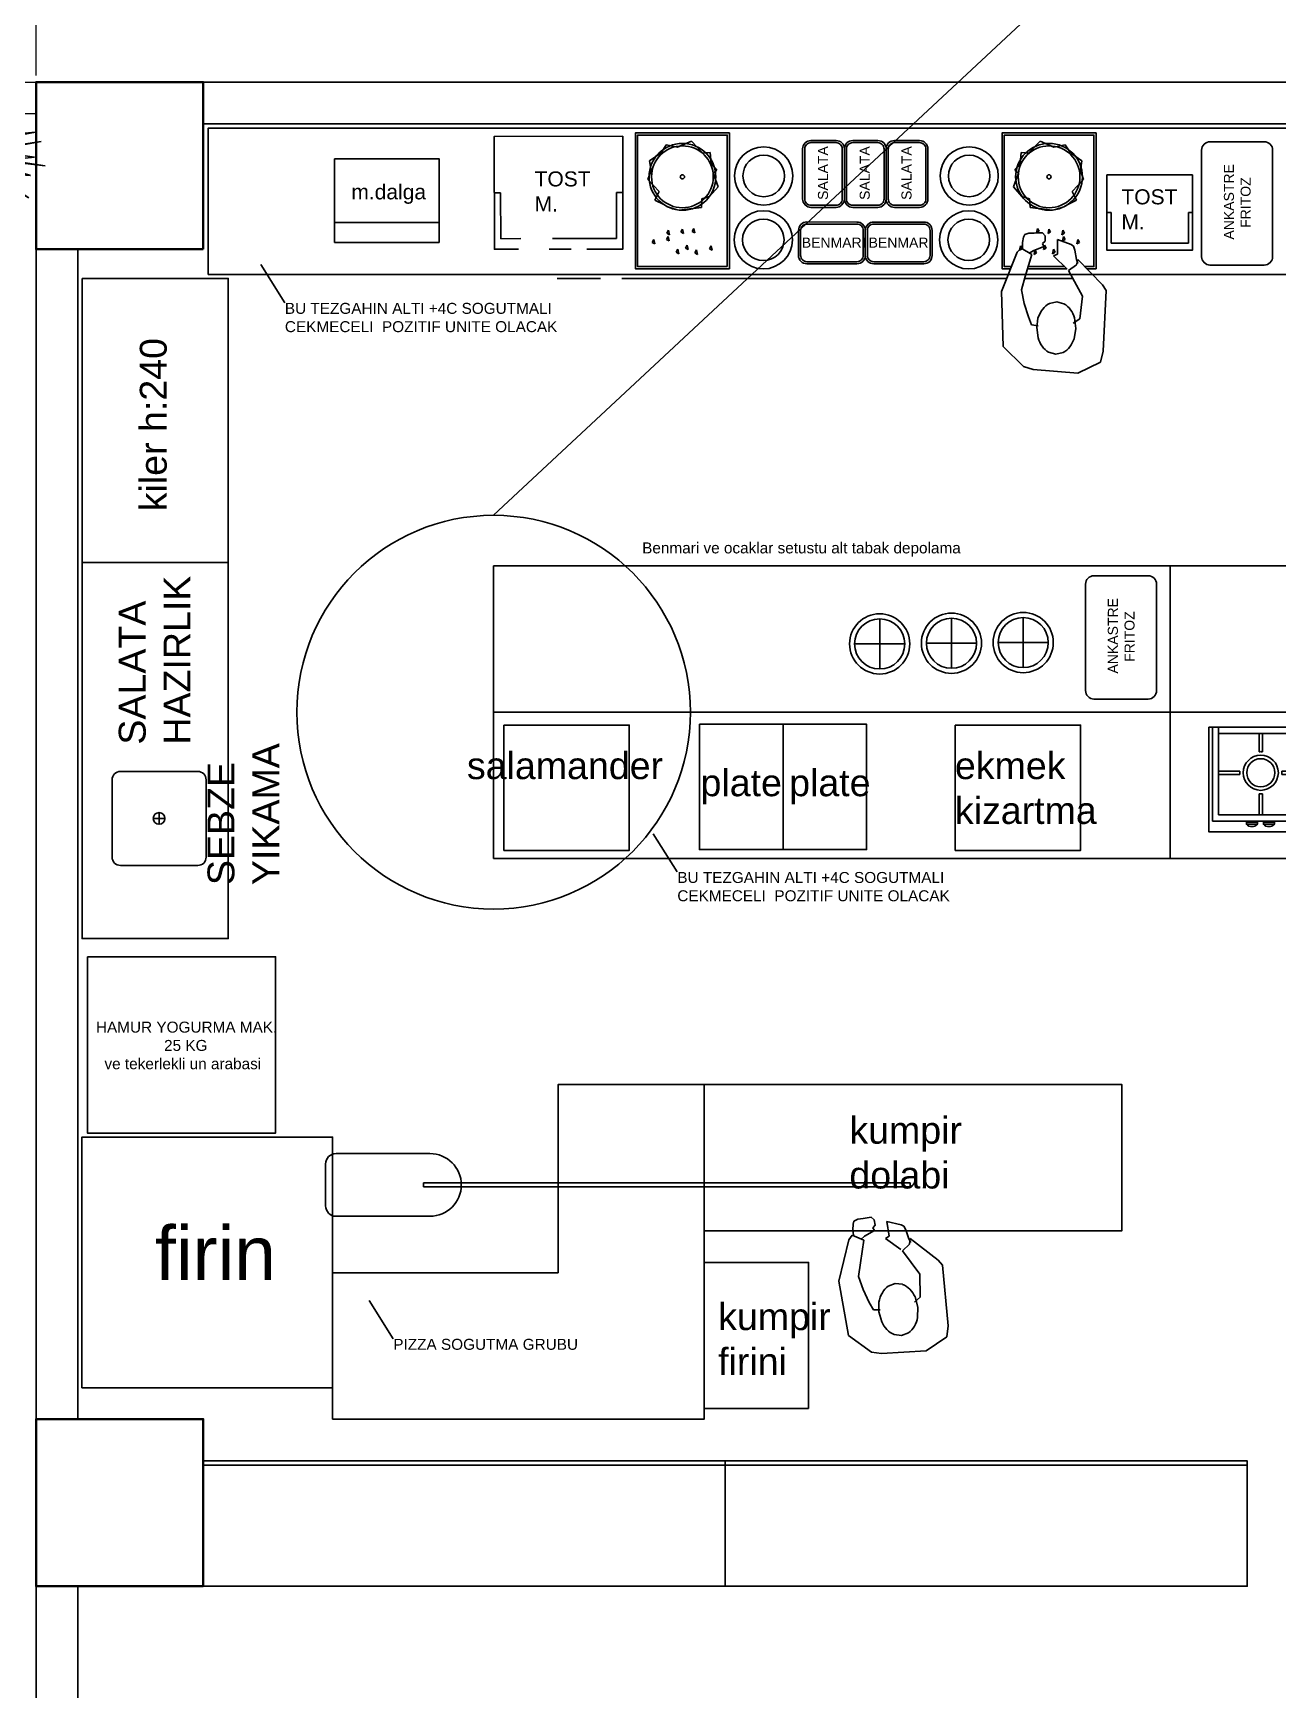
# Model space of a CAD drawing. Header units: millimetres. Extents: x 11848 to 21447, y 11375 to 20030.
# Drawn here: x 14769 to 15365, y 18219 to 19012 of the extents above; entities that cross this region are included whole.
import ezdxf

# ---------------------------------------------------------------- set-up
doc = ezdxf.new("R2010")
doc.units = ezdxf.units.MM
for name, color, linetype in [('CZM YAZI', 40, 'Continuous'), ('endustriyel', 251, 'Continuous'), ('mobilya', 251, 'Continuous'), ('S2000-002 Çizgi', 1, 'Continuous'), ('TEFRIS', 4, 'Continuous')]:
    doc.layers.add(name, color=color, linetype=linetype)
for name, color, linetype, lineweight in [('DUVAR', 74, 'Continuous', 30), ('GZ KOLON', 10, 'Continuous', 40), ('KAPI-PENCERE', 140, 'Continuous', 18), ('yesil', 3, 'Continuous', 30)]:
    doc.layers.add(name, color=color, linetype=linetype, lineweight=lineweight)
doc.styles.get("Standard").update_dxf_attribs({"font": 'arial.ttf'})

# ---------------------------------------------------------------- blocks, each defined once
blk = doc.blocks.new('cam')
at = {"layer": 'yesil'}
for p, q in [((34136.87, 3729.84), (34150.7, 3769.82)), ((34138.1, 3767.9), (34136.87, 3729.84)), ((34141.65, 3731.91), (34138.1, 3767.9)), ((34150.7, 3769.82), (34140.8, 3727.98)), ((34138.15, 3731.17), (34117.55, 3762.56)), ((34117.55, 3762.56), (34137.12, 3732.73)), ((34147.22, 3722.49), (34124.68, 3764.2)), ((34124.68, 3764.2), (34137.4, 3732.66)), ((34137.12, 3732.73), (34131.8, 3765.16)), ((34131.8, 3765.16), (34141.65, 3731.91)), ((34141.59, 3732.14), (34160.13, 3766.39)), ((34160.13, 3766.39), (34143.08, 3731.07)), ((34136.05, 3732.55), (34113.31, 3755.17)), ((34113.31, 3755.17), (34147.22, 3722.49)), ((34172.61, 3751.34), (34135.26, 3728.42)), ((34167.55, 3758.45), (34136.81, 3734.63)), ((34137.4, 3732.66), (34172.61, 3751.34)), ((34140.8, 3727.98), (34167.55, 3758.45)), ((34147.53, 3728.6), (34110.57, 3749.42)), ((34110.57, 3749.42), (34138.15, 3731.17)), ((34155.77, 3742.16), (34114.43, 3746.86)), ((34114.43, 3746.86), (34136.05, 3732.55)), ((34103.58, 3721.08), (34155.77, 3742.16)), ((34143.71, 3731.18), (34103.99, 3740.52)), ((34103.99, 3740.52), (34147.53, 3728.6)), ((34181.52, 3742.98), (34130.61, 3738.13)), ((34130.61, 3738.13), (34180.97, 3730.94)), ((34136.81, 3734.63), (34181.52, 3742.98)), ((34184.23, 3738.5), (34141.59, 3732.14)), ((34143.08, 3731.07), (34184.23, 3738.5)), ((34102.08, 3731.07), (34143.71, 3731.18)), ((34142.7, 3727.83), (34102.08, 3731.07)), ((34136.05, 3732.55), (34103.58, 3721.08)), ((34140.61, 3729.66), (34103.58, 3721.08)), ((34103.58, 3721.08), (34142.7, 3727.83)), ((34109.88, 3710.95), (34143.98, 3729.73)), ((34114.54, 3703.15), (34136.05, 3732.55)), ((34133.76, 3732.37), (34114.54, 3703.15)), ((34143.98, 3729.73), (34119.2, 3692.88)), ((34119.2, 3692.88), (34140.61, 3729.66)), ((34126.18, 3731.76), (34144.11, 3733.2)), ((34134.67, 3706.98), (34126.18, 3731.76)), ((34144.11, 3733.2), (34130.43, 3719.37)), ((34180.97, 3730.94), (34130.54, 3725.73)), ((34130.7, 3688.63), (34133.76, 3732.37)), ((34133.72, 3728.54), (34130.7, 3688.63)), ((34175.35, 3706.98), (34131.52, 3731.15)), ((34131.52, 3731.15), (34160.15, 3697.26)), ((34144.4, 3690.55), (34133.72, 3728.54)), ((34136.87, 3729.84), (34134.67, 3706.98)), ((34143.08, 3731.07), (34135.08, 3710.6)), ((34135.26, 3728.42), (34152.48, 3690.82)), ((34136.18, 3693.15), (34136.87, 3729.84)), ((34179.05, 3722.17), (34138.64, 3734.98)), ((34138.64, 3734.98), (34175.35, 3706.98)), ((34160.15, 3697.26), (34140.63, 3735.35)), ((34140.63, 3735.35), (34144.4, 3690.55)), ((34141.59, 3732.14), (34186.1, 3726.84)), ((34165.77, 3707.66), (34141.59, 3732.14)), ((34141.59, 3732.14), (34148.23, 3706.16)), ((34152.48, 3690.82), (34142.47, 3733.76)), ((34178.24, 3711.54), (34143.08, 3731.07)), ((34143.08, 3731.07), (34165.77, 3707.66)), ((34146.04, 3696.16), (34143.08, 3731.07)), ((34148.23, 3706.16), (34143.71, 3731.18)), ((34143.71, 3731.18), (34146.04, 3696.16)), ((34186.1, 3726.84), (34144.11, 3733.2)), ((34144.11, 3733.2), (34178.24, 3711.54)), ((34130.54, 3725.73), (34179.05, 3722.17)), ((34135.08, 3710.6), (34143.03, 3726.52)), ((34143.03, 3726.52), (34136.18, 3693.15)), ((34130.43, 3719.37), (34109.88, 3710.95))]:
    blk.add_line(p, q, dxfattribs=at)
for radius in [24.3, 22.5, 20.7]:
    blk.add_circle((34141.59, 3732.14), radius, dxfattribs=at)
blk = doc.blocks.new('tgvrc')
at = {"layer": 'endustriyel'}
for p, q in [((37188.74, 6280.07), (37188.74, 6235.07)), ((37188.74, 6265.07), (37188.74, 6280.07)), ((37191.7, 6280.07), (37191.7, 6238.07)), ((37278.23, 6277.07), (37191.7, 6277.07)), ((37211.05, 6277.07), (37211.05, 6268.33)), ((37212.73, 6277.07), (37212.73, 6268.33)), ((37233.21, 6238.07), (37233.21, 6277.07)), ((37236.21, 6238.07), (37236.21, 6277.07)), ((37256.78, 6277.07), (37256.78, 6268.33)), ((37258.46, 6277.07), (37258.46, 6268.33)), ((37278.23, 6277.07), (37278.23, 6238.07)), ((37278.71, 6280.07), (37466.2, 6280.07)), ((37281.23, 6280.07), (37281.23, 6235.07)), ((37281.23, 6265.07), (37281.23, 6280.07)), ((37281.23, 6280.07), (37281.23, 6235.07)), ((37281.23, 6280.07), (37281.23, 6235.07)), ((37281.23, 6265.07), (37281.23, 6280.07)), ((37284.18, 6280.07), (37284.18, 6238.07)), ((37370.71, 6277.07), (37284.18, 6277.07)), ((37303.54, 6277.07), (37303.54, 6268.33)), ((37305.22, 6277.07), (37305.22, 6268.33)), ((37325.69, 6238.07), (37325.69, 6277.07)), ((37328.69, 6238.07), (37328.69, 6277.07)), ((37349.26, 6277.07), (37349.26, 6268.33)), ((37350.94, 6277.07), (37350.94, 6268.33)), ((37370.71, 6277.07), (37370.71, 6238.07)), ((37373.71, 6280.07), (37373.71, 6235.07)), ((37373.71, 6280.07), (37373.71, 6235.07)), ((37373.71, 6265.07), (37373.71, 6280.07)), ((37376.67, 6280.07), (37376.67, 6238.07)), ((37463.2, 6277.07), (37376.67, 6277.07)), ((37396.02, 6277.07), (37396.02, 6268.33)), ((37397.7, 6277.07), (37397.7, 6268.33)), ((37418.18, 6238.07), (37418.18, 6277.07)), ((37421.18, 6238.07), (37421.18, 6277.07)), ((37441.75, 6277.07), (37441.75, 6268.33)), ((37443.43, 6277.07), (37443.43, 6268.33)), ((37463.2, 6277.07), (37463.2, 6238.07)), ((37466.2, 6280.07), (37466.2, 6235.07)), ((37191.7, 6259.11), (37201.83, 6259.11)), ((37221.95, 6259.11), (37232.08, 6259.11)), ((37247.56, 6259.11), (37237.42, 6259.11)), ((37277.81, 6259.11), (37267.68, 6259.11)), ((37284.18, 6259.11), (37294.32, 6259.11)), ((37314.44, 6259.11), (37324.57, 6259.11)), ((37340.04, 6259.11), (37329.91, 6259.11)), ((37370.3, 6259.11), (37360.17, 6259.11)), ((37376.67, 6259.11), (37386.8, 6259.11)), ((37406.93, 6259.11), (37417.06, 6259.11)), ((37432.53, 6259.11), (37422.4, 6259.11)), ((37462.78, 6259.11), (37452.65, 6259.11)), ((37191.7, 6257.43), (37201.83, 6257.43)), ((37221.95, 6257.43), (37232.08, 6257.43)), ((37247.56, 6257.43), (37237.42, 6257.43)), ((37277.81, 6257.43), (37267.68, 6257.43)), ((37284.18, 6257.43), (37294.32, 6257.43)), ((37314.44, 6257.43), (37324.57, 6257.43)), ((37340.04, 6257.43), (37329.91, 6257.43)), ((37370.3, 6257.43), (37360.17, 6257.43)), ((37376.67, 6257.43), (37386.8, 6257.43)), ((37406.93, 6257.43), (37417.06, 6257.43)), ((37432.53, 6257.43), (37422.4, 6257.43)), ((37462.78, 6257.43), (37452.65, 6257.43)), ((37211.05, 6248.21), (37211.05, 6238.07)), ((37212.73, 6248.21), (37212.73, 6238.07)), ((37256.78, 6248.21), (37256.78, 6238.07)), ((37258.46, 6248.21), (37258.46, 6238.07)), ((37303.54, 6248.21), (37303.54, 6238.07)), ((37305.22, 6248.21), (37305.22, 6238.07)), ((37349.26, 6248.21), (37349.26, 6238.07)), ((37350.94, 6248.21), (37350.94, 6238.07)), ((37396.02, 6248.21), (37396.02, 6238.07)), ((37397.7, 6248.21), (37397.7, 6238.07)), ((37441.75, 6248.21), (37441.75, 6238.07)), ((37443.43, 6248.21), (37443.43, 6238.07)), ((37188.74, 6235.07), (37281.23, 6235.07)), ((37191.7, 6238.07), (37278.23, 6238.07)), ((37281.23, 6235.07), (37373.71, 6235.07)), ((37284.18, 6238.07), (37370.71, 6238.07)), ((37373.71, 6235.07), (37466.2, 6235.07)), ((37376.67, 6238.07), (37463.2, 6238.07))]:
    blk.add_line(p, q, dxfattribs=at)
for points in [[(37187, 6280.07), (37472, 6280.07), (37472, 6230.07), (37187, 6230.07)], [(37210.29, 6234.6), (37205.04, 6234.6), (37205.04, 6233.6), (37210.29, 6233.6)], [(37218.42, 6234.6), (37213.17, 6234.6), (37213.17, 6233.6), (37218.42, 6233.6)], [(37256.02, 6234.6), (37250.77, 6234.6), (37250.77, 6233.6), (37256.02, 6233.6)], [(37264.15, 6234.6), (37258.9, 6234.6), (37258.9, 6233.6), (37264.15, 6233.6)], [(37302.78, 6234.6), (37297.53, 6234.6), (37297.53, 6233.6), (37302.78, 6233.6)], [(37310.91, 6234.6), (37305.66, 6234.6), (37305.66, 6233.6), (37310.91, 6233.6)], [(37348.51, 6234.6), (37343.26, 6234.6), (37343.26, 6233.6), (37348.51, 6233.6)], [(37356.63, 6234.6), (37351.38, 6234.6), (37351.38, 6233.6), (37356.63, 6233.6)], [(37395.27, 6234.6), (37390.02, 6234.6), (37390.02, 6233.6), (37395.27, 6233.6)], [(37403.39, 6234.6), (37398.14, 6234.6), (37398.14, 6233.6), (37403.39, 6233.6)], [(37440.99, 6234.6), (37435.74, 6234.6), (37435.74, 6233.6), (37440.99, 6233.6)], [(37449.12, 6234.6), (37443.87, 6234.6), (37443.87, 6233.6), (37449.12, 6233.6)]]:
    blk.add_lwpolyline(points, close=True, dxfattribs=at)
for centre, radius in [((37211.89, 6258.27), 8.41), ((37257.62, 6258.27), 8.41), ((37304.38, 6258.27), 8.41), ((37350.1, 6258.27), 8.41), ((37396.86, 6258.27), 8.41), ((37442.59, 6258.27), 8.41), ((37211.89, 6258.27), 6.73), ((37257.62, 6258.27), 6.73), ((37304.38, 6258.27), 6.73), ((37350.1, 6258.27), 6.73), ((37396.86, 6258.27), 6.73), ((37442.59, 6258.27), 6.73)]:
    blk.add_circle(centre, radius, dxfattribs=at)
for centre, radius, start, end in [((37211.89, 6258.27), 10.1, 85.21981, 94.78019), ((37257.62, 6258.27), 10.1, 85.21981, 94.78019), ((37304.38, 6258.27), 10.1, 85.21981, 94.78019), ((37350.1, 6258.27), 10.1, 85.21981, 94.78019), ((37396.86, 6258.27), 10.1, 85.21981, 94.78019), ((37442.59, 6258.27), 10.1, 85.21981, 94.78019), ((37211.89, 6258.27), 10.1, 175.21981, 184.78019), ((37211.89, 6258.27), 10.1, 355.21981, 4.78019), ((37257.62, 6258.27), 10.1, 175.21981, 184.78019), ((37257.62, 6258.27), 10.1, 355.21981, 4.78019), ((37304.38, 6258.27), 10.1, 175.21981, 184.78019), ((37304.38, 6258.27), 10.1, 355.21981, 4.78019), ((37350.1, 6258.27), 10.1, 175.21981, 184.78019), ((37350.1, 6258.27), 10.1, 355.21981, 4.78019), ((37396.86, 6258.27), 10.1, 175.21981, 184.78019), ((37396.86, 6258.27), 10.1, 355.21981, 4.78019), ((37442.59, 6258.27), 10.1, 175.21981, 184.78019), ((37442.59, 6258.27), 10.1, 355.21981, 4.78019), ((37211.89, 6258.27), 10.1, 265.21981, 274.78019), ((37257.62, 6258.27), 10.1, 265.21981, 274.78019), ((37304.38, 6258.27), 10.1, 265.21981, 274.78019), ((37350.1, 6258.27), 10.1, 265.21981, 274.78019), ((37396.86, 6258.27), 10.1, 265.21981, 274.78019), ((37442.59, 6258.27), 10.1, 265.21981, 274.78019), ((37207.67, 6236.21), 3.71, 224.88377, 315.11623), ((37215.79, 6236.21), 3.71, 224.88377, 315.11623), ((37253.39, 6236.21), 3.71, 224.88377, 315.11623), ((37261.52, 6236.21), 3.71, 224.88377, 315.11623), ((37300.15, 6236.21), 3.71, 224.88377, 315.11623), ((37308.28, 6236.21), 3.71, 224.88377, 315.11623), ((37345.88, 6236.21), 3.71, 224.88377, 315.11623), ((37354.01, 6236.21), 3.71, 224.88377, 315.11623), ((37392.64, 6236.21), 3.71, 224.88377, 315.11623), ((37400.77, 6236.21), 3.71, 224.88377, 315.11623), ((37438.37, 6236.21), 3.71, 224.88377, 315.11623), ((37446.49, 6236.21), 3.71, 224.88377, 315.11623)]:
    blk.add_arc(centre, radius, start, end, dxfattribs=at)
blk = doc.blocks.new('tost m')
for p, q in [((422.24, 188.55), (422.24, 186.55)), ((422.24, 186.55), (436.87, 186.55)), ((436.87, 186.55), (436.87, 149.55)), ((436.87, 149.55), (422.24, 149.55)), ((422.24, 149.55), (422.24, 147.55))]:
    blk.add_line(p, q)
blk.add_lwpolyline([(404.24, 147.55), (404.24, 188.55), (440.24, 188.55), (440.24, 147.55)], close=True)
blk = doc.blocks.new('doner aparati')
for p, q in [((609.74, 976.44), (610.44, 975.2)), ((611.87, 976), (609.74, 976.44)), ((610.44, 975.2), (611.87, 976)), ((640.09, 979.34), (635.55, 975.24)), ((646.58, 976.97), (640.09, 979.34)), ((648.02, 978.73), (646.58, 976.97)), ((651.23, 976.11), (648.02, 978.73)), ((656.59, 975.63), (651.23, 976.11)), ((656.27, 972.1), (656.59, 975.63)), ((607.79, 969.49), (608.49, 968.24)), ((609.91, 969.04), (607.79, 969.49)), ((608.49, 968.24), (609.91, 969.04)), ((618.11, 968.24), (618.81, 966.99)), ((620.23, 967.79), (618.11, 968.24)), ((618.81, 966.99), (620.23, 967.79)), ((630.17, 971.37), (629.8, 967.52)), ((634.43, 971.61), (630.17, 971.37)), ((635.55, 975.24), (634.43, 971.61)), ((661.91, 966.6), (656.27, 972.1)), ((608.1, 960.57), (608.8, 959.33)), ((610.22, 960.13), (608.1, 960.57)), ((608.8, 959.33), (610.22, 960.13)), ((610.06, 964.95), (610.76, 963.7)), ((612.18, 964.5), (610.06, 964.95)), ((610.76, 963.7), (612.18, 964.5)), ((617.8, 962.76), (618.5, 961.52)), ((619.92, 962.32), (617.8, 962.76)), ((618.5, 961.52), (619.92, 962.32)), ((629.61, 965.6), (628.98, 960.79)), ((628.98, 960.79), (629.21, 959.21)), ((629.8, 967.52), (629.61, 965.6)), ((659.17, 959.95), (661.91, 966.6)), ((660.15, 954.52), (659.17, 959.95)), ((614.28, 955.88), (614.98, 954.64)), ((616.4, 955.44), (614.28, 955.88)), ((614.98, 954.64), (616.4, 955.44)), ((617.17, 956.12), (617.87, 954.87)), ((619.29, 955.67), (617.17, 956.12)), ((617.87, 954.87), (619.29, 955.67)), ((629.21, 959.21), (630.57, 955.18)), ((630.57, 955.18), (631.62, 953.35)), ((631.62, 953.35), (633.78, 949.09)), ((652.48, 946.52), (656.34, 952.05)), ((656.34, 952.05), (660.15, 954.52)), ((612.79, 949), (613.49, 947.76)), ((614.92, 948.56), (612.79, 949)), ((613.49, 947.76), (614.92, 948.56)), ((633.78, 949.09), (637.88, 951.17)), ((637.88, 951.17), (643.65, 945.75)), ((643.65, 945.75), (647.88, 947.24)), ((647.88, 947.24), (652.48, 946.52))]:
    blk.add_line(p, q)
for points in [[(600.91, 984.77), (665.91, 984.77), (665.91, 939.77), (600.91, 939.77)], [(601.91, 983.77), (664.91, 983.77), (664.91, 940.77), (601.91, 940.77)]]:
    blk.add_lwpolyline(points, close=True)
for radius in [16, 14.8, 1]:
    blk.add_circle((644.91, 962.27), radius)
blk = doc.blocks.new('PERSON1')
for p, q in [((-0.2066, 0.1576), (-0.0978, 0.2095)), ((-0.0978, 0.2095), (0.1158, 0.1906)), ((0.1158, 0.1906), (0.1613, 0.1771)), ((0.1613, 0.1771), (0.2585, 0.0806)), ((-0.2371, -0.1848), (-0.22, 0.106)), ((-0.22, 0.106), (-0.2066, 0.1576)), ((0.007, 0.119), (-0.0276, 0.111)), ((0.0412, 0.1092), (0.007, 0.119)), ((0.2585, 0.0806), (0.2656, -0.1829)), ((-0.0814, 0.0452), (-0.0902, -0.0042)), ((0.0976, -0.0092), (0.0915, 0.0406)), ((-0.1089, -0.0495), (-0.1221, -0.1586)), ((-0.0772, -0.0297), (-0.1089, -0.0495)), ((-0.0902, -0.0042), (-0.084, -0.054)), ((0.1226, -0.0229), (0.0908, -0.017)), ((0.091, -0.0545), (0.0976, -0.0092)), ((0.1364, -0.0607), (0.1226, -0.0229)), ((0.1563, -0.1257), (0.1364, -0.0607)), ((-0.1221, -0.1586), (-0.0566, -0.281)), ((-0.0338, -0.1226), (0.0004, -0.1324)), ((0.0004, -0.1324), (0.0351, -0.1244)), ((0.1687, -0.1908), (0.1563, -0.1257)), ((-0.2189, -0.2119), (-0.2371, -0.1848)), ((-0.1018, -0.3342), (-0.2189, -0.2119)), ((0.1508, -0.2545), (0.1687, -0.1908)), ((0.2656, -0.1829), (0.1891, -0.3709)), ((-0.0957, -0.3341), (-0.1019, -0.3145)), ((-0.0958, -0.3084), (-0.1018, -0.3342)), ((-0.0566, -0.281), (-0.0958, -0.3084)), ((-0.0505, -0.2885), (0.0149, -0.3519)), ((0.1178, -0.3591), (0.1508, -0.2545)), ((-0.088, -0.378), (-0.0957, -0.3341)), ((-0.0819, -0.3977), (-0.088, -0.378)), ((0.0149, -0.3519), (-0.0048, -0.3595)), ((-0.0048, -0.3595), (-0.0045, -0.4307)), ((0.1119, -0.3773), (0.0605, -0.3971)), ((0.1315, -0.3651), (0.1119, -0.3773)), ((0.1695, -0.3907), (0.1178, -0.3591)), ((0.1635, -0.4164), (0.1634, -0.3907)), ((0.1891, -0.3709), (0.1695, -0.3907)), ((-0.0697, -0.4052), (-0.0819, -0.3977)), ((-0.0045, -0.4307), (-0.0697, -0.4052)), ((0.0666, -0.4108), (0.0545, -0.4229)), ((0.0545, -0.4229), (0.0546, -0.4487)), ((0.0546, -0.4487), (0.0668, -0.4622)), ((0.0605, -0.3971), (0.0666, -0.4108)), ((0.0668, -0.4622), (0.0864, -0.4622)), ((0.0864, -0.4622), (0.1061, -0.4621)), ((0.1061, -0.4621), (0.1319, -0.462)), ((0.1319, -0.462), (0.1515, -0.4559)), ((0.1515, -0.4559), (0.1575, -0.4422)), ((0.1575, -0.4422), (0.1635, -0.4164))]:
    blk.add_line(p, q)
for centre, radius, start, end in [((0.0416, 0.0035), 0.1298, 141.71975, 161.29037), ((0.019, 0.0213), 0.1011, 117.48906, 141.71975), ((-0.0101, 0.0221), 0.1011, 35.25805, 59.48874), ((-0.0335, 0.0055), 0.1298, 15.68743, 35.25805), ((0.041, -0.0189), 0.1298, 195.68743, 215.25805), ((-0.0446, -0.0086), 0.1432, 321.71975, 341.29037), ((0.0176, -0.0354), 0.1011, 215.25805, 239.48874), ((-0.0116, -0.0347), 0.1011, 297.48906, 321.71975)]:
    blk.add_arc(centre, radius, start, end)
blk = doc.blocks.new('JM')
for p, q in [((19388.86, 3890.27), (19433.86, 3890.27)), ((19383.86, 3875.27), (19383.86, 3885.27)), ((19383.86, 3865.27), (19383.86, 3875.27)), ((19430.76, 3876.27), (19663.86, 3876.27)), ((19430.76, 3876.27), (19430.76, 3874.27)), ((19430.76, 3874.27), (19663.86, 3874.27)), ((19663.86, 3876.27), (19663.86, 3874.27)), ((19433.86, 3860.27), (19388.86, 3860.27))]:
    blk.add_line(p, q)
for centre, radius, start, end in [((19388.86, 3885.27), 5, 90, 180), ((19433.86, 3875.27), 15, 270, 90), ((19388.86, 3865.27), 5, 180, 270)]:
    blk.add_arc(centre, radius, start, end)

msp = doc.modelspace()

# ---------------------------------------------------------------- linework, layer by layer
for p, q in [((14989.297, 18781.104), (15377.901, 19143.337)), ((15313.272, 18616.862), (15313.272, 18756.862))]:
    msp.add_line(p, q)
msp.add_circle((14989.297, 18686.866), 94.238)
at = {"layer": 'CZM YAZI'}
for p, q in [((14877.824, 18901.13), (14889.339, 18882.806)), ((15065.748, 18628.692), (15077.263, 18610.368)), ((14929.731, 18405.209), (14941.246, 18386.884))]:
    msp.add_line(p, q, dxfattribs=at)
at = {"layer": 'DUVAR'}
for p, q in [((14770.218, 18988.463), (16200.218, 18988.463)), ((14780.218, 18988.463), (14901.148, 18988.463)), ((14850.218, 18968.463), (15441.205, 18968.463)), ((14770.218, 18928.463), (14770.218, 18328.463)), ((14790.218, 18908.463), (14790.218, 18348.463)), ((14770.218, 18268.463), (14770.218, 18078.463)), ((14790.218, 18078.463), (14790.218, 18268.463))]:
    msp.add_line(p, q, dxfattribs=at)
at = {"layer": 'endustriyel'}
for p, q in [((15241.928, 18954.832), (15241.444, 18949.471)), ((15245.458, 18954.513), (15241.928, 18954.832)), ((15250.951, 18960.152), (15245.458, 18954.513)), ((15257.608, 18957.408), (15250.951, 18960.152)), ((15263.035, 18958.387), (15257.608, 18957.408)), ((15265.502, 18954.579), (15263.035, 18958.387)), ((15241.444, 18949.471), (15238.822, 18946.256)), ((15271.038, 18950.722), (15265.502, 18954.579)), ((15270.315, 18946.127), (15271.038, 18950.722)), ((15240.584, 18944.819), (15238.217, 18938.329)), ((15238.822, 18946.256), (15240.584, 18944.819)), ((15266.384, 18936.127), (15271.804, 18941.894)), ((15271.804, 18941.894), (15270.315, 18946.127)), ((14989.648, 18935.473), (14992.648, 18935.478)), ((14992.648, 18935.478), (14992.689, 18913.53)), ((15048.148, 18935.583), (15051.148, 18935.588)), ((15048.189, 18913.634), (15048.148, 18935.583)), ((15238.217, 18938.329), (15242.314, 18933.787)), ((15242.314, 18933.787), (15245.948, 18932.666)), ((15245.948, 18932.666), (15246.185, 18928.411)), ((15264.202, 18929.866), (15268.46, 18932.017)), ((15268.46, 18932.017), (15266.384, 18936.127)), ((15246.185, 18928.411), (15250.035, 18928.038)), ((15250.035, 18928.038), (15251.952, 18927.853)), ((15251.952, 18927.853), (15256.768, 18927.221)), ((15256.768, 18927.221), (15258.349, 18927.448)), ((15258.349, 18927.448), (15262.374, 18928.807)), ((15262.374, 18928.807), (15264.202, 18929.866)), ((14913.173, 18921.222), (14963.173, 18921.222)), ((15249.768, 18918.474), (15249.321, 18916.351)), ((15249.321, 18916.351), (15250.568, 18917.053)), ((15250.568, 18917.053), (15249.768, 18918.474)), ((15255.24, 18918.162), (15254.793, 18916.039)), ((15254.793, 18916.039), (15256.04, 18916.741)), ((15256.04, 18916.741), (15255.24, 18918.162)), ((15261.885, 18917.537), (15261.438, 18915.414)), ((15261.438, 18915.414), (15262.685, 18916.115)), ((15262.685, 18916.115), (15261.885, 18917.537)), ((14992.689, 18913.53), (15002.272, 18913.548)), ((15017.49, 18913.576), (15048.189, 18913.634)), ((15241.561, 18910.106), (15241.114, 18907.983)), ((15241.114, 18907.983), (15242.361, 18908.685)), ((15242.361, 18908.685), (15241.561, 18910.106)), ((15248.518, 18908.151), (15248.071, 18906.028)), ((15249.318, 18906.73), (15248.518, 18908.151)), ((15253.052, 18910.419), (15252.605, 18908.297)), ((15252.605, 18908.297), (15253.852, 18908.998)), ((15253.852, 18908.998), (15253.052, 18910.419)), ((15257.43, 18908.465), (15256.983, 18906.342)), ((15258.23, 18907.044), (15257.43, 18908.465)), ((15262.12, 18914.643), (15261.673, 18912.52)), ((15261.673, 18912.52), (15262.92, 18913.222)), ((15262.92, 18913.222), (15262.12, 18914.643)), ((15268.999, 18913.158), (15268.552, 18911.035)), ((15268.552, 18911.035), (15269.799, 18911.737)), ((15269.799, 18911.737), (15268.999, 18913.158)), ((15248.071, 18906.028), (15249.318, 18906.73)), ((15256.983, 18906.342), (15258.23, 18907.044)), ((15019.768, 18894.506), (15040.539, 18894.506)), ((15050.676, 18894.506), (15234.944, 18894.506)), ((15243.606, 18894.506), (15266.625, 18894.506)), ((14792.222, 18758.492), (14862.222, 18758.495)), ((14989.295, 18756.87), (14989.3, 18616.862)), ((14989.295, 18756.862), (15313.272, 18756.862)), ((15313.272, 18756.862), (15313.272, 18616.862)), ((15174.175, 18731.546), (15174.175, 18707.546)), ((15208.542, 18731.865), (15208.542, 18707.865)), ((15242.909, 18732.183), (15242.909, 18708.183)), ((15162.175, 18719.546), (15186.175, 18719.546)), ((15196.542, 18719.865), (15220.542, 18719.865)), ((15230.909, 18720.183), (15254.909, 18720.183)), ((14989.297, 18686.862), (15313.272, 18686.862)), ((15127.881, 18681.121), (15127.881, 18621.121)), ((14829.125, 18633.189), (14829.125, 18638.798)), ((14826.32, 18635.994), (14831.929, 18635.994)), ((14989.3, 18616.862), (15313.272, 18616.862)), ((15290.162, 18508.602), (15290.162, 18438.602))]:
    msp.add_line(p, q, dxfattribs=at)
for points in [[(15436.2, 18966.466), (14852.666, 18966.466), (14852.666, 18896.466), (15436.2, 18896.466)], [(14913.173, 18951.768), (14963.173, 18951.768), (14963.173, 18911.768), (14913.173, 18911.768)], [(14792.218, 18894.496), (14862.218, 18894.496), (14862.23, 18578.463), (14792.23, 18578.463)], [(15714.6, 18616.862), (15313.272, 18616.862), (15313.272, 18686.862), (15714.6, 18686.862)], [(14994.261, 18680.709), (15054.261, 18680.709), (15054.261, 18620.709), (14994.261, 18620.709)], [(15087.881, 18681.121), (15167.881, 18681.121), (15167.881, 18621.121), (15087.881, 18621.121)], [(15210.353, 18680.709), (15270.353, 18680.709), (15270.353, 18620.709), (15210.353, 18620.709)], [(14794.853, 18569.809), (14884.853, 18569.798), (14884.844, 18485.267), (14794.853, 18485.267)], [(15090.162, 18508.602), (15290.162, 18508.602), (15290.162, 18438.602), (15090.162, 18438.602)], [(14792.162, 18363.463), (14792.162, 18483.463), (14912.162, 18483.463), (14912.162, 18363.463)], [(15140.162, 18353.463), (15090.162, 18353.463), (15090.162, 18423.463), (15140.162, 18423.463)]]:
    msp.add_lwpolyline(points, close=True, dxfattribs=at)
for points in [[(15236.796, 18899.15), (15232.791, 18899.15), (15232.785, 18964.15), (15277.785, 18964.154), (15277.791, 18899.154), (15273.391, 18899.154)], [(15237.195, 18900.15), (15233.791, 18900.15), (15233.785, 18963.15), (15276.785, 18963.154), (15276.791, 18900.154), (15272.42, 18900.153)], [(15033.994, 18908.556), (15051.199, 18908.588), (15051.097, 18962.588), (14989.597, 18962.473), (14989.699, 18908.473), (15001.19, 18908.494)], [(15015.838, 18908.522), (15026.402, 18908.542)], [(15262.77, 18900.153), (15245.309, 18900.151)], [(15263.816, 18899.153), (15245.001, 18899.151)], [(15714.6, 18686.862), (15714.6, 18756.862), (15313.272, 18756.862), (15313.272, 18686.862), (15644.6, 18686.862)], [(15090.162, 18418.463), (15090.162, 18508.602), (15020.162, 18508.602), (15020.162, 18418.463)], [(15090.162, 18418.463), (15090.162, 18348.463), (14912.162, 18348.463), (14912.162, 18418.463), (15020.162, 18418.463)]]:
    msp.add_lwpolyline(points, dxfattribs=at)
for points in [[(15153.271, 18928.52), (15141.271, 18928.523, -0.4142136), (15137.272, 18932.524), (15137.278, 18956.524, -0.4142136), (15141.279, 18960.523), (15153.279, 18960.52, -0.4142136), (15157.278, 18956.519), (15157.272, 18932.519, -0.4142136)], [(15153.271, 18929.52), (15141.271, 18929.523, -0.4142136), (15138.272, 18932.523), (15138.278, 18956.523, -0.4142136), (15141.279, 18959.523), (15153.279, 18959.52, -0.4142136), (15156.278, 18956.519), (15156.272, 18932.519, -0.4142136)], [(15173.271, 18928.515), (15161.271, 18928.518, -0.4142136), (15157.272, 18932.519), (15157.278, 18956.519, -0.4142136), (15161.279, 18960.518), (15173.279, 18960.515, -0.4142136), (15177.278, 18956.514), (15177.272, 18932.514, -0.4142136)], [(15173.271, 18929.515), (15161.271, 18929.518, -0.4142136), (15158.272, 18932.519), (15158.278, 18956.519, -0.4142136), (15161.279, 18959.518), (15173.279, 18959.515, -0.4142136), (15176.278, 18956.514), (15176.272, 18932.514, -0.4142136)], [(15193.271, 18928.51), (15181.271, 18928.513, -0.4142136), (15177.272, 18932.514), (15177.278, 18956.514, -0.4142136), (15181.279, 18960.513), (15193.279, 18960.51, -0.4142136), (15197.278, 18956.509), (15197.272, 18932.509, -0.4142136)], [(15193.271, 18929.51), (15181.271, 18929.513, -0.4142136), (15178.272, 18932.514), (15178.278, 18956.514, -0.4142136), (15181.279, 18959.513), (15193.279, 18959.51, -0.4142136), (15196.278, 18956.509), (15196.272, 18932.509, -0.4142136)], [(15328.349, 18904.911), (15328.349, 18955.911, -0.4142136), (15332.349, 18959.911), (15358.349, 18959.911, -0.4142136), (15362.349, 18955.911), (15362.349, 18904.911, -0.4142136), (15358.349, 18900.911), (15332.349, 18900.911, -0.4142136)], [(15167.298, 18917.516), (15167.295, 18905.516, -0.4142136), (15163.294, 18901.517), (15139.294, 18901.523, -0.4142136), (15135.295, 18905.524), (15135.298, 18917.524, -0.4142136), (15139.299, 18921.523), (15163.299, 18921.517, -0.4142136)], [(15166.298, 18917.517), (15166.295, 18905.517, -0.4142136), (15163.294, 18902.517), (15139.294, 18902.523, -0.4142136), (15136.295, 18905.524), (15136.298, 18917.524, -0.4142136), (15139.299, 18920.523), (15163.299, 18920.517, -0.4142136)], [(15199.298, 18917.508), (15199.295, 18905.508, -0.4142136), (15195.294, 18901.509), (15171.294, 18901.515, -0.4142136), (15167.295, 18905.516), (15167.298, 18917.516, -0.4142136), (15171.299, 18921.515), (15195.299, 18921.509, -0.4142136)], [(15198.298, 18917.509), (15198.295, 18905.509, -0.4142136), (15195.294, 18902.509), (15171.294, 18902.515, -0.4142136), (15168.295, 18905.516), (15168.298, 18917.516, -0.4142136), (15171.299, 18920.515), (15195.299, 18920.509, -0.4142136)], [(15272.758, 18697.176), (15272.758, 18748.176, -0.4142136), (15276.758, 18752.176), (15302.758, 18752.176, -0.4142136), (15306.758, 18748.176), (15306.758, 18697.176, -0.4142136), (15302.758, 18693.176), (15276.758, 18693.176, -0.4142136)], [(14806.625, 18617.494), (14806.625, 18654.494, -0.4142136), (14810.625, 18658.494), (14847.625, 18658.494, -0.4142136), (14851.625, 18654.494), (14851.625, 18617.494, -0.4142136), (14847.625, 18613.494), (14810.625, 18613.494, -0.4142136)]]:
    msp.add_lwpolyline(points, format="xyb", close=True, dxfattribs=at)
for centre, radius in [((15118.647, 18943.586), 13.93), ((15217.028, 18943.586), 13.93), ((15255.287, 18943.152), 16), ((15255.287, 18943.152), 14.797), ((15118.647, 18943.586), 9.95), ((15217.028, 18943.586), 9.95), ((15255.287, 18943.152), 1), ((15118.443, 18912.98), 13.93), ((15216.824, 18912.98), 13.93), ((15118.443, 18912.98), 9.95), ((15216.824, 18912.98), 9.95), ((15174.175, 18719.546), 14.4), ((15208.542, 18719.865), 14.4), ((15242.909, 18720.183), 14.4), ((15174.175, 18719.546), 12), ((15208.542, 18719.865), 12), ((15242.909, 18720.183), 12), ((14829.125, 18635.994), 2.805)]:
    msp.add_circle(centre, radius, dxfattribs=at)
at = {"layer": 'GZ KOLON'}
for points in [[(14850.218, 18908.463), (14770.218, 18908.463), (14770.218, 18988.463), (14850.218, 18988.463)], [(14850.218, 18268.463), (14770.218, 18268.463), (14770.218, 18348.463), (14850.218, 18348.463)]]:
    msp.add_lwpolyline(points, close=True, dxfattribs=at)
at = {"layer": 'KAPI-PENCERE'}
msp.add_line((14770.218, 18991.652), (14770.218, 19488.763), dxfattribs=at)
for points in [[(19143.76, 18958.463), (18999.944, 17265.211), (14427.192, 16086.665), (14116.358, 16392.955), (14684.271, 18988.463), (14770.218, 18988.463)], [(18952.459, 17268.463), (14431.671, 16103.31), (14132.78, 16397.832), (14696.344, 18973.463), (14770.218, 18973.463)]]:
    msp.add_lwpolyline(points, dxfattribs=at)
at = {"layer": 'mobilya', "color": 7}
for p, q in [((15090.162, 18508.602), (15280.162, 18508.602)), ((15280.162, 18438.602), (15090.162, 18438.602))]:
    msp.add_line(p, q, dxfattribs=at)
at = {"layer": 'S2000-002 Çizgi'}
for points in [[(14850.218, 18268.463), (15100.218, 18268.463), (15100.218, 18328.463), (14850.218, 18328.463)], [(14850.218, 18326.463), (15100.218, 18326.463), (15100.218, 18328.463), (14850.218, 18328.463)], [(15100.218, 18268.463), (15350.218, 18268.463), (15350.218, 18328.463), (15100.218, 18328.463)], [(15100.218, 18326.463), (15350.218, 18326.463), (15350.218, 18328.463), (15100.218, 18328.463)]]:
    msp.add_lwpolyline(points, close=True, dxfattribs=at)

# ---------------------------------------------------------------- block references
at = {"layer": 'endustriyel', "xscale": -1}
for name, p, rotation in [('doner aparati', (14117.379, 18298.327), 269.9948983139327), ('tost m', (15470.738, 19348.616), 90.10779374899516)]:
    msp.add_blockref(name, p, dxfattribs=dict(at, rotation=rotation))
at = {"layer": 'endustriyel'}
for p, xscale, yscale, zscale, rotation in [((15259.121, 18870.117), 99.9999999999997, 99.9999999999997, 99.9999999999997, 180.3982308259969), ((15183.595, 18400.356), 99.9999999999998, 99.9999999999998, 99.9999999999998, 188.5085862536675)]:
    msp.add_blockref('PERSON1', p, dxfattribs=dict(at, xscale=xscale, yscale=yscale, zscale=zscale, rotation=rotation))
at = {"layer": 'mobilya'}
msp.add_blockref('cam', (-19411.591, 15221.567), dxfattribs=at)
at = {"layer": 'mobilya', "color": 7}
msp.add_blockref('tgvrc', (-21855.224, 12399.597), dxfattribs=at)
at = {"layer": 'TEFRIS'}
msp.add_blockref('JM', (-4475.038, 14585.301), dxfattribs=at)

# ---------------------------------------------------------------- texts
at = {"layer": 'CZM YAZI', "attachment_point": 1}
for s, width, gutter_width, insert, char_height in [('BU TEZGAHIN ALTI +4C SOGUTMALI \\PCEKMECELI  POZITIF UNITE OLACAK', 251.88439, 1, (14889.339, 18882.806), 5.2536), ('Benmari ve ocaklar setustu alt tabak depolama', 179.56482, 1, (15060.43, 18768.136), 5.2536), ('salamander', 81.51421, 12.5, (14976.52, 18667.69), 12.8694), ('ekmek kizartma', 81.51421, 12.5, (15210.201, 18667.69), 12.86942), ('plate', 81.51421, 12.5, (15088.374, 18659.511), 12.8694), ('plate', 81.51421, 12.5, (15130.823, 18659.511), 12.8694), ('BU TEZGAHIN ALTI +4C SOGUTMALI \\PCEKMECELI  POZITIF UNITE OLACAK', 251.88439, 1, (15077.263, 18610.368), 5.2536), ('HAMUR YOGURMA MAK.\\P                25 KG\\P  ve tekerlekli un arabasi', 89.65625, 1, (14798.861, 18538.728), 5.2536), ('kumpir\\Pdolabi', 58.8372, 1, (15159.655, 18493.18), 12.8694), ('firin', 58.8372, 1, (14827.161, 18440.808), 25.7388), ('kumpir\\Pfirini', 58.8372, 1, (15096.808, 18403.939), 12.8694), ('PIZZA SOGUTMA GRUBU', 251.88439, 1, (14941.246, 18386.884), 5.2536)]:
    msp.add_mtext_dynamic_manual_height_columns(s, width=width, gutter_width=gutter_width, heights=[0], dxfattribs=dict(at, insert=insert, char_height=char_height))
at = {"layer": 'CZM YAZI', "char_height": 12.86942, "attachment_point": 1, "rotation": 90}
for s, width, insert in [('kiler h:240', 89.65625, (14819.876, 18783.034)), ('SALATA HAZIRLIK', 58.8372, (14809.806, 18671.322)), ('SEBZE YIKAMA', 89.65625, (14852.294, 18604.085))]:
    msp.add_mtext_dynamic_manual_height_columns(s, width=width, gutter_width=1, heights=[0], dxfattribs=dict(at, insert=insert))
at = {"layer": 'endustriyel', "attachment_point": 1}
for s, insert, char_height, rotation in [('SALATA', (15144.609, 18932.093), 4.8, 89.985901), ('SALATA', (15164.609, 18932.088), 4.8, 89.985901), ('SALATA', (15184.609, 18932.083), 4.8, 89.985901), ('ANKASTRE\\P   FRITOZ', (15339.01, 18913.103), 4.8, 90), ('m.dalga', (14921.172, 18939.557), 7.2, 359.971802), ('TOST M.', (15008.918, 18945.753), 7.2, 359.971802), ('TOST M.', (15289.935, 18937.176), 7.2, 359.971802), ('BENMARI', (15136.866, 18914.05), 4.8, 359.971802), ('BENMARI', (15168.866, 18914.042), 4.8, 359.971802), ('ANKASTRE\\P   FRITOZ', (15283.419, 18705.368), 4.8, 90)]:
    msp.add_mtext_dynamic_manual_height_columns(s, width=31.98735, gutter_width=1, heights=[0], dxfattribs=dict(at, insert=insert, char_height=char_height, rotation=rotation))

doc.saveas('drawing.dxf')
